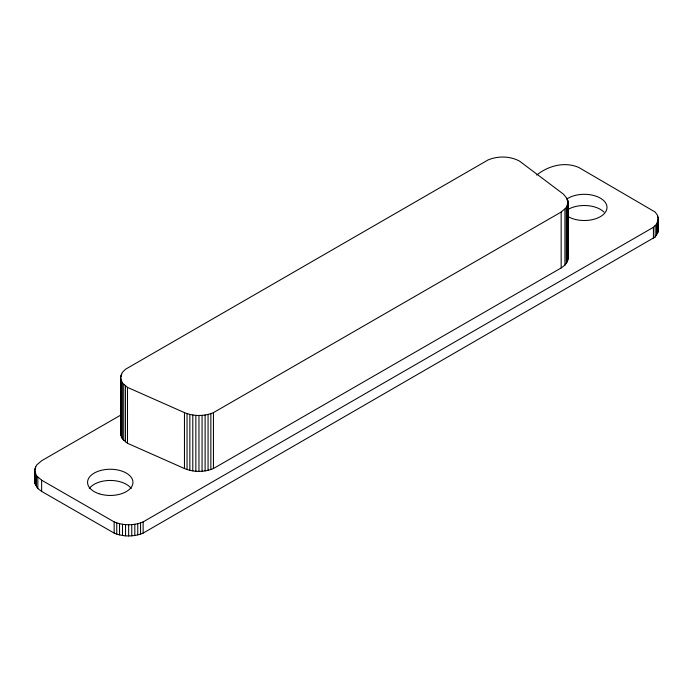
<?xml version="1.0" encoding="UTF-8"?>
<svg xmlns="http://www.w3.org/2000/svg" width="693" height="693" viewBox="0 0 693 693"><rect width="100%" height="100%" fill="white"/><g stroke="black" fill="none" stroke-linecap="round" stroke-linejoin="round"><path stroke-width="1.04" d="M536.729 175.06C548.336 165.679 564.769 161.356 578.837 167.489L655.162 212.049L657.536 215.358L658.35 218.919L658.142 231.921L655.162 236.997L143.139 533.108C134 536.902 123.311 536.902 114.163 533.108L41.623 491.389L37.838 488.548L34.858 483.471L34.65 470.46L36.46 465.202L41.623 460.75L121.327 414.752M34.65 481.67L34.858 479.877M120.53 377.668L122.34 372.41L125.442 369.3L488.158 159.892C498.076 155.83 509.944 156.003 519.473 161.079L563.21 193.971L567.316 198.778L568.13 202.33L568.13 258.238L567.316 261.789L564.934 265.107L561.157 267.957L213.444 468.537C204.305 472.331 193.607 472.331 184.468 468.537L127.495 443.286L122.34 438.834L120.53 433.575L120.53 377.668L122.34 382.926L127.495 387.387L184.468 412.63C193.607 416.424 204.305 416.424 213.444 412.63L561.157 212.049L566.311 207.588L568.13 202.33M120.53 433.575L120.729 431.782M658.35 218.919L656.54 224.177L653.43 227.287L143.139 521.898C134 525.692 123.311 525.692 114.163 521.898L41.623 480.18L36.46 475.719L34.65 470.46M658.142 228.335L658.35 230.128M567.922 256.445L568.13 258.238M658.142 217.126L658.142 231.921M657.536 215.358L657.536 217.403M657.536 222.479L657.536 233.688M656.54 224.177L656.54 235.386M655.162 225.788L655.162 236.997M653.43 227.287L653.43 238.496M567.922 200.537L567.922 260.031M567.316 198.778L567.316 200.927M567.316 205.89L567.316 261.789M566.311 207.588L566.311 263.496M564.934 209.199L564.934 265.107M561.157 212.049L561.157 267.957M213.444 412.63L213.444 468.537M210.854 413.634L210.854 469.533M208.065 414.431L208.065 470.33M205.111 415.003L205.111 470.911M202.061 415.358L202.061 471.257M198.952 415.471L198.952 471.379M195.85 415.358L195.85 471.257M192.793 415.003L192.793 470.911M189.847 414.431L189.847 470.33M187.049 413.634L187.049 469.533M184.468 412.63L184.468 468.537M143.139 521.898L143.139 533.108M140.558 522.894L140.558 534.104M137.76 523.691L137.76 534.901M134.814 524.272L134.814 535.481M131.757 524.618L131.757 535.828M128.655 524.74L128.655 535.949M127.495 387.387L127.495 443.286M125.442 386.036L125.442 441.935M125.546 524.618L125.546 535.828M123.718 384.537L123.718 440.445M122.496 524.272L122.496 535.481M122.34 382.926L122.34 438.834M121.336 374.107L121.336 376.264M121.336 381.219L121.336 437.127M120.729 375.875L120.729 435.369M119.542 523.691L119.542 534.901M116.753 522.894L116.753 534.104M114.163 521.898L114.163 533.108M41.623 480.18L41.623 491.389M37.838 477.33L37.838 488.548M36.46 475.719L36.46 486.928M35.464 466.909L35.464 468.944M35.464 474.021L35.464 485.23M34.858 468.667L34.858 483.471M566.649 199.16A22.704 13.106 0 0 1 599.185 197.514A22.704 13.106 0 0 1 600.892 216.346A22.704 13.106 0 0 1 568.234 216.675M568.234 209.347A22.704 13.106 0 0 1 603.95 212.067M89.284 488.548A22.704 13.106 0 0 1 110.256 480.457A22.704 13.106 0 0 1 131.228 488.548M98.908 493.702A22.704 13.106 0 0 0 132.961 482.354A22.704 13.106 0 0 0 98.908 471.006A22.704 13.106 0 0 0 98.908 493.702"/></g></svg>
